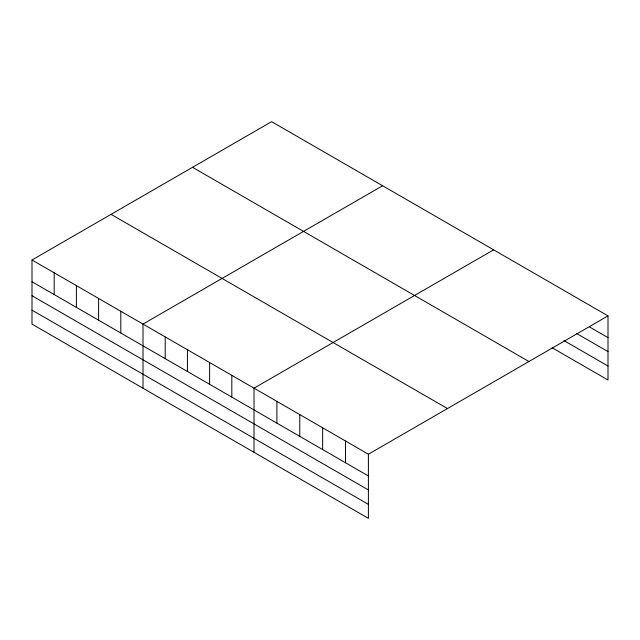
<?xml version="1.0" encoding="UTF-8"?>
<svg xmlns="http://www.w3.org/2000/svg" width="640" height="640" viewBox="0 0 640 640"><rect width="100%" height="100%" fill="white"/><g stroke="black" fill="none" stroke-linecap="round" stroke-linejoin="round"><path stroke-width="0.96" d="M368.392 489.952L368.392 454.208L32 259.992L32 324.128L368.392 518.344L368.392 489.952L32 295.736M552.088 347.728L608 380.008L608 315.872L271.608 121.656L32 259.992M382.616 185.744L143.008 324.08L143.008 388.224M493.624 249.832L254.016 388.176L254.016 452.312M368.392 454.208L608 315.872M589.36 326.864L608 337.624M576.656 333.512L608 351.608M563.944 340.584L608 366.024M192.536 167.304L528.928 361.52M111.072 214.344L447.464 408.552M32 281.752L368.392 475.96M32 310.144L368.392 504.36M345.52 441L345.52 462.76M322.64 427.792L322.64 449.552M299.768 414.584L299.768 436.344M276.896 401.376L276.896 423.136M231.816 375.352L231.816 397.112M209.616 362.536L209.616 384.296M187.416 349.72L187.416 371.48M165.208 336.904L165.208 358.656M120.808 311.264L120.808 333.024M98.608 298.448L98.608 320.2M76.4 285.632L76.4 307.384M54.2 272.808L54.2 294.568"/></g></svg>
